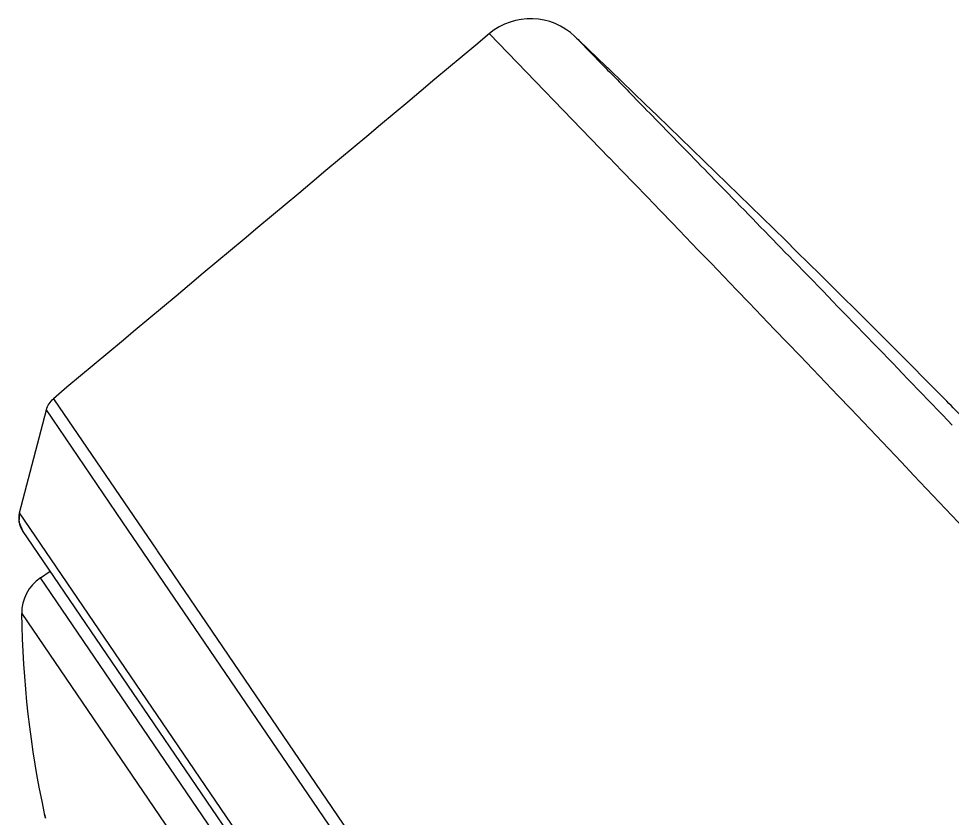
# Model space of a CAD drawing. Header units: millimetres. Extents: x 1122 to 8358, y -1894 to -296.
# Drawn here: x 7941.57 to 7963.43, y -578.2 to -559.48 of the extents above; entities that cross this region are included whole.
import ezdxf

# ---------------------------------------------------------------- set-up
doc = ezdxf.new("R2010")
doc.units = ezdxf.units.MM
doc.header["$LTSCALE"] = 3
doc.layers.add('DEF_LAYER_ASSEM_MEMBER', color=7, linetype='Continuous')

msp = doc.modelspace()

# ---------------------------------------------------------------- linework, layer by layer
at = {"layer": 'DEF_LAYER_ASSEM_MEMBER', "color": 9, "linetype": 'Continuous'}
for p, q in [((7955.395, -562.734), (7952.591, -559.832)), ((7942.385, -568.377), (7942.402, -568.401)), ((7942.402, -568.401), (7944.802, -571.92)), ((7944.004, -571.255), (7942.223, -568.633)), ((7985.436, -635.392), (7941.588, -571.048)), ((7986.127, -633.067), (7944.004, -571.255)), ((7944.802, -571.92), (7944.812, -571.935)), ((7944.813, -571.935), (7987.965, -635.243)), ((7984.202, -634.379), (7942.079, -572.567)), ((7941.642, -573.405), (7983.262, -634.479)), ((7942.173, -578.088), (7942.173, -578.086)), ((7942.2, -578.196), (7942.173, -578.088))]:
    msp.add_line(p, q, dxfattribs=at)
at = {"layer": 'DEF_LAYER_ASSEM_MEMBER', "color": 7, "linetype": 'Continuous'}
for p, q in [((7941.588, -571.048), (7942.223, -568.633)), ((7941.588, -571.048), (7941.579, -571.26)), ((7941.579, -571.26), (7941.658, -571.457)), ((7985.082, -635.177), (7941.658, -571.457)), ((7942.079, -572.567), (7942.309, -572.411)), ((7942.175, -578.097), (7942.2, -578.196))]:
    msp.add_line(p, q, dxfattribs=at)
for centre, radius, start, end in [((7953.555, -560.981), 1.5, 46.1938, 129.9798), ((7735.258, -793.168), 320.167, 44.37147, 44.5821), ((7942.072, -571.175), 0.5, 165.2731, 214.2731), ((7942.642, -573.394), 1, 124.2731, 180.6661), ((7964.941, -573.135), 23.301, 180.6661, 192.2696)]:
    msp.add_arc(centre, radius, start, end, dxfattribs=at)
for points, start_tangent, end_tangent in [([(7952.591, -559.831), (7942.383, -568.375)], (-0.766415, -0.642346), (-0.767247, -0.641352)), ([(7963.295, -568.433), (7954.593, -559.898)], (-0.701933, 0.712243), (-0.721815, 0.692086)), ([(7942.223, -568.632), (7942.385, -568.377)], (0.255278, 0.966868), (0.766374, 0.642395))]:
    msp.add_spline(points, degree=3, dxfattribs=dict(at, start_tangent=start_tangent, end_tangent=end_tangent))
at = {"layer": 'DEF_LAYER_ASSEM_MEMBER', "color": 9, "linetype": 'Continuous'}
for points, start_tangent, end_tangent in [([(7954.593, -559.898), (7954.738, -560.047), (7955.177, -560.497), (7955.903, -561.241), (7956.908, -562.272), (7958.178, -563.575), (7959.7, -565.139), (7963.427, -568.995)], (0.72181, -0.692092), (0.692891, -0.721042)), ([(8000.492, -618.25), (7998.496, -615.297), (7996.276, -611.909), (7993.855, -608.148), (7991.173, -604.144), (7988.212, -600.007), (7985.006, -595.822), (7981.636, -591.642), (7978.189, -587.511), (7971.32, -579.639), (7964.89, -572.667), (7955.394, -562.732)], (-0.544815, 0.838556), (-0.694865, 0.71914))]:
    msp.add_spline(points, degree=3, dxfattribs=dict(at, start_tangent=start_tangent, end_tangent=end_tangent))

doc.saveas('drawing.dxf')
